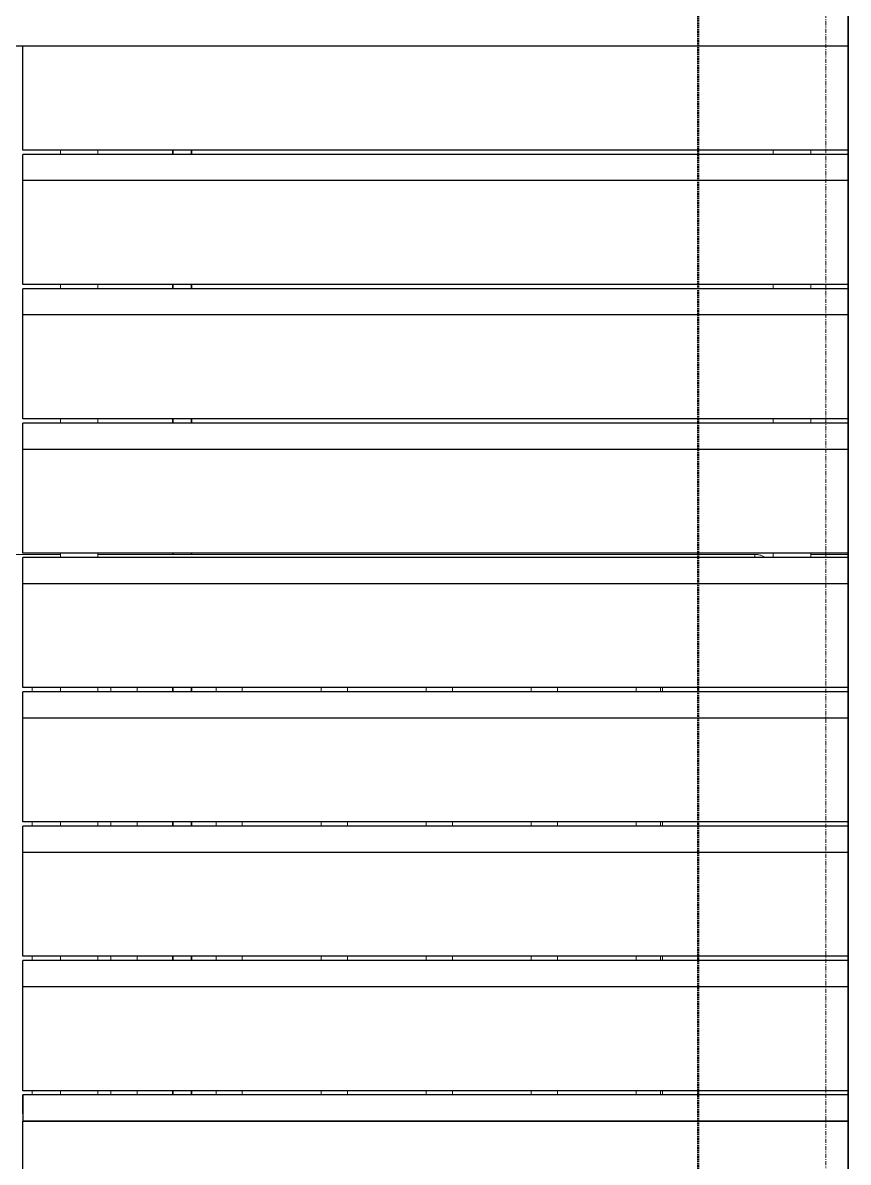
# Model space of a CAD drawing. Header units: millimetres. Extents: x -153298 to 620751, y -313239 to 250031.
# Drawn here: x 7349 to 8449, y -303075 to -301555 of the extents above; entities that cross this region are included whole.
import ezdxf

# ---------------------------------------------------------------- set-up
doc = ezdxf.new("R2010")
doc.units = ezdxf.units.MM
doc.linetypes.add('DPA_Grid _ Level 100', pattern=[10, 5.5, -1.6, 1.3, -1.6])
doc.linetypes.add('DPA_Hidden 50', pattern=[3, 2, -1])
for name, color, linetype, lineweight in [('A-DETL-GENF', 7, 'Continuous', 35), ('A-FLOR-HRAL', 7, 'Continuous', 25), ('A-GLAZ-CURT', 7, 'Continuous', 9), ('I-WALL-E', 7, 'Continuous', 35), ('S-GRID', 7, 'Continuous', 0), ('S-STRS-E', 7, 'Continuous', 25), ('WALL-E', 7, 'Continuous', 35)]:
    doc.layers.add(name, color=color, linetype=linetype, lineweight=lineweight)

# ---------------------------------------------------------------- blocks, each defined once
blk = doc.blocks.new('DPA_CP_Entrance Louver Grill Vertical Z - Louver Grill Vertical Z-V439-2140-01 ENTRANCE 1 ELEVATION 2')
at = {"layer": 'A-GLAZ-CURT', "color": 7}
for p, q in [((-16222, 113945.1), (-16222, 105550)), ((-16222, 113945.1), (-16222, 105550)), ((-16222, 105550), (-16222, 113945.1)), ((-16222, 105550), (-16222, 113945.1))]:
    blk.add_line(p, q, dxfattribs=at)
blk = doc.blocks.new('Railing - Post_50mm-V467-2140-01 ENTRANCE 1 ELEVATION 2')
at = {"layer": 'A-FLOR-HRAL', "color": 7, "lineweight": 9}
for p, q in [((-17272, 112027.3), (-17272, 112021.5)), ((-17222, 112021.5), (-17222, 112027.3)), ((-17272, 111848.1), (-17272, 111842.4)), ((-17222, 111842.4), (-17222, 111848.1)), ((-17272, 111668.9), (-17272, 111663.2)), ((-17222, 111663.2), (-17222, 111668.9)), ((-17272, 111489.7), (-17272, 111484)), ((-17222, 111484), (-17222, 111489.7)), ((-17272, 111310.6), (-17272, 111304.8)), ((-17222, 111304.8), (-17222, 111310.6)), ((-17272, 111131.4), (-17272, 111125.7)), ((-17272, 111125.7), (-17222, 111125.7)), ((-17222, 111125.7), (-17272, 111125.7)), ((-17222, 111125.7), (-17222, 111131.4))]:
    blk.add_line(p, q, dxfattribs=at)
blk = doc.blocks.new('Railing - Post_50mm-V468-2140-01 ENTRANCE 1 ELEVATION 2')
at = {"layer": 'A-FLOR-HRAL', "color": 7, "lineweight": 9}
for p, q in [((-17272, 111848.1), (-17272, 111842.4)), ((-17222, 111842.4), (-17222, 111848.1)), ((-17272, 111668.9), (-17272, 111663.2)), ((-17222, 111663.2), (-17222, 111668.9)), ((-17272, 111489.7), (-17272, 111484)), ((-17222, 111484), (-17222, 111489.7)), ((-17272, 111310.6), (-17272, 111304.8)), ((-17222, 111304.8), (-17222, 111310.6)), ((-17272, 111131.4), (-17272, 111125.7)), ((-17247, 111125.7), (-17247, 111125.7)), ((-17247, 111125.7), (-17247, 111125.7)), ((-17222, 111125.7), (-17222, 111131.4))]:
    blk.add_line(p, q, dxfattribs=at)
blk = doc.blocks.new('Railing - Railing-8634568-2140-01 ENTRANCE 1 ELEVATION 2')
at = {"layer": 'A-FLOR-HRAL', "color": 7, "lineweight": 9}
for p, q in [((-17272, 109339.6), (-17272, 109333.9)), ((-17222, 109333.9), (-17222, 109339.6)), ((-17272, 109160.4), (-17272, 109154.7)), ((-17222, 109154.7), (-17222, 109160.4)), ((-17272, 108981.2), (-17272, 108975.5)), ((-17222, 108975.5), (-17222, 108981.2)), ((-17272, 108802.1), (-17272, 108796.3)), ((-17222, 108796.3), (-17222, 108802.1)), ((-17272, 108622.9), (-17272, 108617.1)), ((-17222, 108617.1), (-17222, 108622.9)), ((-17272, 108443.7), (-17272, 108438)), ((-17222, 108438), (-17222, 108443.7)), ((-17272, 108264.5), (-17272, 108258.8)), ((-17222, 108258.8), (-17222, 108264.5)), ((-17272, 108085.4), (-17272, 108079.6)), ((-17222, 108079.6), (-17222, 108085.4))]:
    blk.add_line(p, q, dxfattribs=at)
at = {"color": 7}
for name in ['Railing - Post_50mm-V467-2140-01 ENTRANCE 1 ELEVATION 2', 'Railing - Post_50mm-V468-2140-01 ENTRANCE 1 ELEVATION 2']:
    blk.add_blockref(name, (0, -3225.2), dxfattribs=at)
blk = doc.blocks.new('Top Rail Type - Top Rail_Internal_-8634572-2140-01 ENTRANCE 1 ELEVATION 2')
at = {"layer": 'A-FLOR-HRAL', "color": 7, "lineweight": 9}
for p, q in [((-17272, 109339.6), (-17272, 109333.9)), ((-17222, 109333.9), (-17222, 109339.6)), ((-17272, 109160.4), (-17272, 109154.7)), ((-17222, 109154.7), (-17222, 109160.4)), ((-17272, 108981.2), (-17272, 108975.5)), ((-17222, 108975.5), (-17222, 108981.2)), ((-17272, 108800.4), (-17497, 108800.4)), ((-17272, 108802.1), (-17272, 108796.3)), ((-17222, 108796.3), (-17222, 108802.1))]:
    blk.add_line(p, q, dxfattribs=at)
blk = doc.blocks.new('Railing - Half Circle_25mm-14342084-2140-01 ENTRANCE 1 ELEVATION 2')
at = {"layer": 'A-FLOR-HRAL', "color": 7, "lineweight": 9}
for p, q in [((-16346.4, 108797.2), (-16346.4, 108799.2)), ((-16346.4, 108799.2), (-16346.4, 108797.2))]:
    blk.add_line(p, q, dxfattribs=at)
at = {"layer": 'A-FLOR-HRAL', "color": 7, "lineweight": 9, "flags": 128}
blk.add_lwpolyline([(-16346.4, 108800.4), (-16345.4, 108800.4), (-16344.4, 108800.4), (-16343.4, 108800.3), (-16342.4, 108800.1), (-16341.4, 108799.9), (-16340.5, 108799.7), (-16339.5, 108799.5), (-16338.5, 108799.2), (-16337.6, 108798.8), (-16336.7, 108798.5), (-16335.7, 108798.1), (-16334.8, 108797.6), (-16334, 108797.1), (-16333.1, 108796.6), (-16332.3, 108796.1)], dxfattribs=at)
blk = doc.blocks.new('Railing - 35mm-V534-2140-01 ENTRANCE 1 ELEVATION 2')
at = {"layer": 'A-FLOR-HRAL', "color": 7, "lineweight": 9}
for p, q in [((-16504.5, 108617.1), (-16504.5, 108622.9)), ((-16469.5, 108622.9), (-16469.5, 108617.1)), ((-16504.5, 108438), (-16504.5, 108443.7)), ((-16469.5, 108443.7), (-16469.5, 108438)), ((-16504.5, 108258.8), (-16504.5, 108264.5)), ((-16469.5, 108264.5), (-16469.5, 108258.8)), ((-16504.5, 108079.6), (-16504.5, 108085.4)), ((-16469.5, 108085.4), (-16469.5, 108079.6))]:
    blk.add_line(p, q, dxfattribs=at)
blk = doc.blocks.new('Railing - 35mm-V535-2140-01 ENTRANCE 1 ELEVATION 2')
at = {"layer": 'A-FLOR-HRAL', "color": 7, "lineweight": 9}
for p, q in [((-17309.5, 108622.9), (-17309.5, 108617.1)), ((-17309.5, 108443.7), (-17309.5, 108438)), ((-17309.5, 108264.5), (-17309.5, 108258.8)), ((-17309.5, 108085.4), (-17309.5, 108079.6))]:
    blk.add_line(p, q, dxfattribs=at)
blk = doc.blocks.new('Railing - Post_50mm-V540-2140-01 ENTRANCE 1 ELEVATION 2')
at = {"layer": 'A-FLOR-HRAL', "color": 7, "lineweight": 9}
for p, q in [((-16472, 108617.1), (-16472, 108622.9)), ((-16422, 108622.9), (-16422, 108617.1)), ((-16472, 108438), (-16472, 108443.7)), ((-16422, 108443.7), (-16422, 108438)), ((-16472, 108258.8), (-16472, 108264.5)), ((-16422, 108264.5), (-16422, 108258.8)), ((-16472, 108079.6), (-16472, 108085.4)), ((-16422, 108085.4), (-16422, 108079.6)), ((-16472, 107900.4), (-16472, 107906.2)), ((-16422, 107906.2), (-16422, 107900.4)), ((-16447, 107900.4), (-16447, 107900.4)), ((-16447, 107900.4), (-16447, 107900.4))]:
    blk.add_line(p, q, dxfattribs=at)
blk = doc.blocks.new('Railing - Railing-14945432-2140-01 ENTRANCE 1 ELEVATION 2')
at = {"color": 7}
for name, p in [('Railing - 35mm-V535-2140-01 ENTRANCE 1 ELEVATION 2', (0, 0)), ('Railing - 35mm-V534-2140-01 ENTRANCE 1 ELEVATION 2', (-700, 0)), ('Railing - 35mm-V534-2140-01 ENTRANCE 1 ELEVATION 2', (-560, 0)), ('Railing - 35mm-V534-2140-01 ENTRANCE 1 ELEVATION 2', (-420, 0)), ('Railing - 35mm-V534-2140-01 ENTRANCE 1 ELEVATION 2', (-280, 0)), ('Railing - 35mm-V534-2140-01 ENTRANCE 1 ELEVATION 2', (-140, 0)), ('Railing - 35mm-V534-2140-01 ENTRANCE 1 ELEVATION 2', (0, 0)), ('Railing - Post_50mm-V540-2140-01 ENTRANCE 1 ELEVATION 2', (0, 0))]:
    blk.add_blockref(name, p, dxfattribs=at)
blk = doc.blocks.new('Top Rail Type - Half Circle_25mm-V541-2140-01 ENTRANCE 1 ELEVATION 2')
at = {"layer": 'A-FLOR-HRAL', "color": 7, "lineweight": 9}
for p, q in [((-16346.4, 108797.2), (-16346.4, 108799.2)), ((-16346.4, 108799.2), (-16346.4, 108797.2))]:
    blk.add_line(p, q, dxfattribs=at)
at = {"layer": 'A-FLOR-HRAL', "color": 7, "lineweight": 9, "flags": 128}
blk.add_lwpolyline([(-16346.4, 108800.4), (-16345.4, 108800.4), (-16344.4, 108800.4), (-16343.4, 108800.3), (-16342.4, 108800.1), (-16341.4, 108799.9), (-16340.5, 108799.7), (-16339.5, 108799.5), (-16338.5, 108799.2), (-16337.6, 108798.8), (-16336.7, 108798.5), (-16335.7, 108798.1), (-16334.8, 108797.6), (-16334, 108797.1), (-16333.1, 108796.6), (-16332.3, 108796.1)], dxfattribs=at)
blk = doc.blocks.new('Top Rail Type - Top Rail_Internal_-14945436-2140-01 ENTRANCE 1 ELEVATION 2')
at = {"layer": 'A-FLOR-HRAL', "color": 7, "lineweight": 9}
for p, q in [((-16422, 108800.4), (-17222, 108800.4)), ((-16346.4, 108800.4), (-16422, 108800.4)), ((-16346.4, 108800.4), (-16346.4, 108797.1)), ((-16346.4, 108797.1), (-16346.4, 108799.6))]:
    blk.add_line(p, q, dxfattribs=at)
blk = doc.blocks.new('Railing - RL13_Baluster Post _Start_-13242410-2140-01 ENTRANCE 1 ELEVATION 2')
at = {"layer": 'A-FLOR-HRAL', "color": 7, "lineweight": 9}
blk.add_line((-16266.3, 105575.2), (-16222, 105575.2), dxfattribs=at)
at = {"layer": 'A-FLOR-HRAL', "color": 7, "lineweight": 9, "flags": 128}
blk.add_lwpolyline([(-16266.3, 105575.2), (-16267.6, 105575.2), (-16268.8, 105575.2), (-16270, 105575.2), (-16271.3, 105575.2)], dxfattribs=at)
blk = doc.blocks.new('Railing - Railing-14945909-2140-01 ENTRANCE 1 ELEVATION 2')
at = {"color": 7}
blk.add_blockref('Railing - RL13_Baluster Post _Start_-13242410-2140-01 ENTRANCE 1 ELEVATION 2', (0, 3225.2), dxfattribs=at)
blk = doc.blocks.new('Top Rail Type - Top Rail_Internal_-14947803-2140-01 ENTRANCE 1 ELEVATION 2')
at = {"layer": 'A-FLOR-HRAL', "color": 7, "lineweight": 9}
for p, q in [((-16322, 109339.6), (-16322, 109333.9)), ((-16272, 109333.9), (-16272, 109339.6)), ((-16322, 109160.4), (-16322, 109154.7)), ((-16272, 109154.7), (-16272, 109160.4)), ((-16322, 108981.2), (-16322, 108975.5)), ((-16272, 108975.5), (-16272, 108981.2)), ((-16322, 108802.1), (-16322, 108796.3)), ((-16272, 108796.3), (-16272, 108802.1))]:
    blk.add_line(p, q, dxfattribs=at)
blk = doc.blocks.new('DPA_AN_Callout - DPA_AN_Callout-15497441-2140-01 ENTRANCE 1 ELEVATION 2')
at = {"layer": 'A-DETL-GENF', "color": 7, "linetype": 'DPA_Hidden 50', "lineweight": 50}
blk.add_line((-16422, 105382.9), (-16422, 113739.9), dxfattribs=at)

msp = doc.modelspace()

# ---------------------------------------------------------------- linework, layer by layer
at = {"layer": 'I-WALL-E', "color": 7}
for p, q in [((7549.1524, -301730.8457), (7549.1524, -301725.107)), ((7549.1524, -301730.8457), (7549.1524, -301725.107)), ((7574.1524, -301725.107), (7574.1524, -301730.8457)), ((7574.1524, -301725.107), (7574.1524, -301730.8457)), ((7549.1524, -301910.0245), (7549.1524, -301904.2857)), ((7549.1524, -301910.0245), (7549.1524, -301904.2857)), ((7574.1524, -301904.2857), (7574.1524, -301910.0245)), ((7574.1524, -301904.2857), (7574.1524, -301910.0245)), ((7549.1524, -302089.2032), (7549.1524, -302083.4645)), ((7549.1524, -302089.2032), (7549.1524, -302083.4645)), ((7574.1524, -302083.4645), (7574.1524, -302089.2032)), ((7574.1524, -302083.4645), (7574.1524, -302089.2032)), ((7549.1524, -302264.2756), (7549.1524, -302262.6432)), ((7549.1524, -302264.2756), (7549.1524, -302262.6432)), ((7574.1524, -302262.6432), (7574.1524, -302264.2756)), ((7574.1524, -302262.6432), (7574.1524, -302264.2756)), ((7549.1524, -302447.5607), (7549.1524, -302441.8219)), ((7549.1524, -302447.5607), (7549.1524, -302441.8219)), ((7574.1524, -302441.8219), (7574.1524, -302447.5607)), ((7574.1524, -302441.8219), (7574.1524, -302447.5607)), ((7549.1524, -302626.7394), (7549.1524, -302621.0007)), ((7549.1524, -302626.7394), (7549.1524, -302621.0007)), ((7574.1524, -302621.0007), (7574.1524, -302626.7394)), ((7574.1524, -302621.0007), (7574.1524, -302626.7394)), ((7549.1524, -302805.9182), (7549.1524, -302800.1794)), ((7549.1524, -302805.9182), (7549.1524, -302800.1794)), ((7574.1524, -302800.1794), (7574.1524, -302805.9182)), ((7574.1524, -302800.1794), (7574.1524, -302805.9182)), ((7549.1524, -302985.0969), (7549.1524, -302979.3582)), ((7549.1524, -302985.0969), (7549.1524, -302979.3582)), ((7574.1524, -302979.3582), (7574.1524, -302985.0969)), ((7574.1524, -302979.3582), (7574.1524, -302985.0969))]:
    msp.add_line(p, q, dxfattribs=at)
at = {"layer": 'S-GRID', "color": 7, "linetype": 'DPA_Grid _ Level 100'}
msp.add_line((8419.1552, -312338.9018), (8419.1552, -291368.6646), dxfattribs=at)
at = {"layer": 'S-STRS-E', "color": 7}
for p, q in [((8449.1524, -301586.667), (8449.1524, -301551.667)), ((8449.1524, -301556.667), (8449.1524, -301566.667)), ((8449.1524, -301556.667), (8449.1524, -301576.667)), ((8449.1524, -301566.667), (8449.1524, -301569.167)), ((8449.1524, -301586.667), (6149.1524, -301586.667)), ((7349.1524, -301725.107), (7349.1524, -301586.667)), ((8449.1524, -301586.667), (7349.1524, -301586.667)), ((8449.1524, -301586.667), (8449.1524, -301725.107)), ((8449.1524, -301725.107), (7349.1524, -301725.107)), ((7349.1524, -301765.8457), (7349.1524, -301730.8457)), ((8449.1524, -301730.8457), (7349.1524, -301730.8457)), ((7349.1524, -301735.8457), (7349.1524, -301730.8457)), ((7349.1524, -301733.3457), (7349.1524, -301730.8457)), ((7349.1524, -301733.3457), (7349.1524, -301730.8457)), ((7349.1524, -301733.3457), (7349.1524, -301730.8457)), ((7349.1524, -301733.3457), (7349.1524, -301730.8457)), ((7349.1524, -301733.3457), (7349.1524, -301730.8457)), ((8449.1524, -301730.8457), (7349.1524, -301730.8457)), ((8449.1524, -301730.8457), (7349.1524, -301730.8457)), ((8449.1524, -301730.8457), (7349.1524, -301730.8457)), ((8449.1524, -301730.8457), (7349.1524, -301730.8457)), ((8449.1524, -301730.8457), (7349.1524, -301730.8457)), ((8449.1524, -301730.8457), (7349.1524, -301730.8457)), ((7349.1524, -301755.8457), (7349.1524, -301735.8457)), ((7349.1524, -301745.8457), (7349.1524, -301735.8457)), ((7349.1524, -301745.3457), (7349.1524, -301736.3457)), ((8449.1524, -301730.8457), (8449.1524, -301765.8457)), ((8449.1524, -301730.8457), (8449.1524, -301733.3457)), ((8449.1524, -301730.8457), (8449.1524, -301733.3457)), ((8449.1524, -301730.8457), (8449.1524, -301733.3457)), ((8449.1524, -301730.8457), (8449.1524, -301733.3457)), ((8449.1524, -301730.8457), (8449.1524, -301733.3457)), ((8449.1524, -301730.8457), (8449.1524, -301735.8457)), ((8449.1524, -301735.8457), (8449.1524, -301745.8457)), ((8449.1524, -301735.8457), (8449.1524, -301755.8457)), ((8449.1524, -301736.3457), (8449.1524, -301745.3457)), ((7349.1524, -301748.8457), (7349.1524, -301745.3457)), ((7349.1524, -301748.3457), (7349.1524, -301745.8457)), ((8449.1524, -301745.3457), (8449.1524, -301748.8457)), ((8449.1524, -301745.8457), (8449.1524, -301748.3457)), ((7349.1524, -301904.2857), (7349.1524, -301765.8457)), ((8449.1524, -301765.8457), (7349.1524, -301765.8457)), ((8449.1524, -301765.8457), (7349.1524, -301765.8457)), ((8449.1524, -301765.8457), (8449.1524, -301904.2857)), ((8449.1524, -301904.2857), (7349.1524, -301904.2857)), ((7349.1524, -301945.0245), (7349.1524, -301910.0245)), ((8449.1524, -301910.0245), (7349.1524, -301910.0245)), ((7349.1524, -301915.0245), (7349.1524, -301910.0245)), ((7349.1524, -301912.5245), (7349.1524, -301910.0245)), ((7349.1524, -301912.5245), (7349.1524, -301910.0245)), ((7349.1524, -301912.5245), (7349.1524, -301910.0245)), ((7349.1524, -301912.5245), (7349.1524, -301910.0245)), ((7349.1524, -301912.5245), (7349.1524, -301910.0245)), ((8449.1524, -301910.0245), (7349.1524, -301910.0245)), ((8449.1524, -301910.0245), (7349.1524, -301910.0245)), ((8449.1524, -301910.0245), (7349.1524, -301910.0245)), ((8449.1524, -301910.0245), (7349.1524, -301910.0245)), ((8449.1524, -301910.0245), (7349.1524, -301910.0245)), ((8449.1524, -301910.0245), (7349.1524, -301910.0245)), ((7349.1524, -301935.0245), (7349.1524, -301915.0245)), ((7349.1524, -301924.0291), (7349.1524, -301915.0245)), ((7349.1524, -301924.0291), (7349.1524, -301915.5245)), ((8449.1524, -301910.0245), (8449.1524, -301945.0245)), ((8449.1524, -301910.0245), (8449.1524, -301912.5245)), ((8449.1524, -301910.0245), (8449.1524, -301912.5245)), ((8449.1524, -301910.0245), (8449.1524, -301912.5245)), ((8449.1524, -301910.0245), (8449.1524, -301912.5245)), ((8449.1524, -301910.0245), (8449.1524, -301912.5245)), ((8449.1524, -301910.0245), (8449.1524, -301915.0245)), ((8449.1524, -301915.0245), (8449.1524, -301924.0291)), ((8449.1524, -301915.0245), (8449.1524, -301935.0245)), ((8449.1524, -301915.5245), (8449.1524, -301924.0291)), ((7349.1524, -301928.0245), (7349.1524, -301924.5245)), ((7349.1524, -301927.5245), (7349.1524, -301925.0245)), ((8449.1524, -301924.5245), (8449.1524, -301928.0245)), ((8449.1524, -301925.0245), (8449.1524, -301927.5245)), ((7349.1524, -302083.4645), (7349.1524, -301945.0245)), ((8449.1524, -301945.0245), (7349.1524, -301945.0245)), ((8449.1524, -301945.0245), (7349.1524, -301945.0245)), ((8449.1524, -301945.0245), (8449.1524, -302083.4645)), ((8449.1524, -302083.4645), (7349.1524, -302083.4645)), ((7349.1524, -302124.2032), (7349.1524, -302089.2032)), ((8449.1524, -302089.2032), (7349.1524, -302089.2032)), ((7349.1524, -302094.2032), (7349.1524, -302089.2032)), ((7349.1524, -302091.7032), (7349.1524, -302089.2032)), ((7349.1524, -302091.7032), (7349.1524, -302089.2032)), ((7349.1524, -302091.7032), (7349.1524, -302089.2032)), ((7349.1524, -302091.7032), (7349.1524, -302089.2032)), ((7349.1524, -302091.7032), (7349.1524, -302089.2032)), ((8449.1524, -302089.2032), (7349.1524, -302089.2032)), ((8449.1524, -302089.2032), (7349.1524, -302089.2032)), ((8449.1524, -302089.2032), (7349.1524, -302089.2032)), ((8449.1524, -302089.2032), (7349.1524, -302089.2032)), ((8449.1524, -302089.2032), (7349.1524, -302089.2032)), ((8449.1524, -302089.2032), (7349.1524, -302089.2032)), ((8449.1524, -302089.2032), (8449.1524, -302124.2032)), ((8449.1524, -302089.2032), (8449.1524, -302091.7032)), ((8449.1524, -302089.2032), (8449.1524, -302091.7032)), ((8449.1524, -302089.2032), (8449.1524, -302091.7032)), ((8449.1524, -302089.2032), (8449.1524, -302091.7032)), ((8449.1524, -302089.2032), (8449.1524, -302091.7032)), ((8449.1524, -302089.2032), (8449.1524, -302094.2032)), ((7349.1524, -302114.2032), (7349.1524, -302094.2032)), ((7349.1524, -302104.2032), (7349.1524, -302094.2032)), ((7349.1524, -302103.7032), (7349.1524, -302094.7032)), ((7349.1524, -302107.2032), (7349.1524, -302103.7032)), ((7349.1524, -302106.7032), (7349.1524, -302104.2032)), ((8449.1524, -302094.2032), (8449.1524, -302104.2032)), ((8449.1524, -302094.2032), (8449.1524, -302114.2032)), ((8449.1524, -302094.7032), (8449.1524, -302103.7032)), ((8449.1524, -302103.7032), (8449.1524, -302107.2032)), ((8449.1524, -302104.2032), (8449.1524, -302106.7032)), ((7349.1524, -302262.6432), (7349.1524, -302124.2032)), ((8449.1524, -302124.2032), (7349.1524, -302124.2032)), ((8449.1524, -302124.2032), (7349.1524, -302124.2032)), ((8449.1524, -302124.2032), (8449.1524, -302262.6432)), ((8449.1524, -302262.6432), (7349.1524, -302262.6432)), ((7349.1524, -302303.3819), (7349.1524, -302268.3819)), ((8449.1524, -302268.3819), (7349.1524, -302268.3819)), ((7349.1524, -302273.3819), (7349.1524, -302268.3819)), ((7349.1524, -302270.8819), (7349.1524, -302268.3819)), ((7349.1524, -302270.8819), (7349.1524, -302268.3819)), ((7349.1524, -302270.8819), (7349.1524, -302268.3819)), ((7349.1524, -302270.8819), (7349.1524, -302268.3819)), ((7349.1524, -302270.8819), (7349.1524, -302268.3819)), ((8449.1524, -302268.3819), (7349.1524, -302268.3819)), ((8449.1524, -302268.3819), (7349.1524, -302268.3819)), ((8449.1524, -302268.3819), (7349.1524, -302268.3819)), ((8449.1524, -302268.3819), (7349.1524, -302268.3819)), ((8449.1524, -302268.3819), (7349.1524, -302268.3819)), ((8449.1524, -302268.3819), (7349.1524, -302268.3819)), ((8449.1524, -302268.3819), (8449.1524, -302303.3819)), ((8449.1524, -302268.3819), (8449.1524, -302270.8819)), ((8449.1524, -302268.3819), (8449.1524, -302270.8819)), ((8449.1524, -302268.3819), (8449.1524, -302270.8819)), ((8449.1524, -302268.3819), (8449.1524, -302270.8819)), ((8449.1524, -302268.3819), (8449.1524, -302270.8819)), ((8449.1524, -302268.3819), (8449.1524, -302273.3819)), ((7349.1524, -302282.8819), (7349.1524, -302273.885)), ((7349.1524, -302293.3819), (7349.1524, -302273.885)), ((7349.1524, -302283.3819), (7349.1524, -302273.885)), ((7349.1524, -302286.3819), (7349.1524, -302282.8819)), ((7349.1524, -302285.8819), (7349.1524, -302283.3819)), ((8449.1524, -302273.3819), (8449.1524, -302283.3819)), ((8449.1524, -302273.3819), (8449.1524, -302293.3819)), ((8449.1524, -302273.8819), (8449.1524, -302282.8819)), ((8449.1524, -302282.8819), (8449.1524, -302286.3819)), ((8449.1524, -302283.3819), (8449.1524, -302285.8819)), ((7349.1524, -302441.8219), (7349.1524, -302303.3819)), ((8449.1524, -302303.3819), (7349.1524, -302303.3819)), ((8449.1524, -302303.3819), (7349.1524, -302303.3819)), ((8449.1524, -302303.3819), (8449.1524, -302441.8219)), ((8449.1524, -302441.8219), (7349.1524, -302441.8219)), ((7349.1524, -302482.5607), (7349.1524, -302447.5607)), ((8449.1524, -302447.5607), (7349.1524, -302447.5607)), ((7349.1524, -302452.5607), (7349.1524, -302447.5607)), ((7349.1524, -302450.0607), (7349.1524, -302447.5607)), ((7349.1524, -302450.0607), (7349.1524, -302447.5607)), ((7349.1524, -302450.0607), (7349.1524, -302447.5607)), ((7349.1524, -302450.0607), (7349.1524, -302447.5607)), ((7349.1524, -302450.0607), (7349.1524, -302447.5607)), ((8449.1524, -302447.5607), (7349.1524, -302447.5607)), ((8449.1524, -302447.5607), (7349.1524, -302447.5607)), ((8449.1524, -302447.5607), (7349.1524, -302447.5607)), ((8449.1524, -302447.5607), (7349.1524, -302447.5607)), ((8449.1524, -302447.5607), (7349.1524, -302447.5607)), ((8449.1524, -302447.5607), (7349.1524, -302447.5607)), ((7349.1524, -302472.5607), (7349.1524, -302452.5607)), ((7349.1524, -302462.5607), (7349.1524, -302452.5607)), ((7349.1524, -302462.0607), (7349.1524, -302453.0607)), ((8449.1524, -302447.5607), (8449.1524, -302482.5607)), ((8449.1524, -302447.5607), (8449.1524, -302450.0607)), ((8449.1524, -302447.5607), (8449.1524, -302450.0607)), ((8449.1524, -302447.5607), (8449.1524, -302450.0607)), ((8449.1524, -302447.5607), (8449.1524, -302450.0607)), ((8449.1524, -302447.5607), (8449.1524, -302450.0607)), ((8449.1524, -302447.5607), (8449.1524, -302452.5607)), ((8449.1524, -302452.5607), (8449.1524, -302462.5607)), ((8449.1524, -302452.5607), (8449.1524, -302472.5607)), ((8449.1524, -302453.0607), (8449.1524, -302462.0607)), ((7349.1524, -302465.5607), (7349.1524, -302462.0607)), ((7349.1524, -302465.0607), (7349.1524, -302462.5607)), ((8449.1524, -302462.0607), (8449.1524, -302465.5607)), ((8449.1524, -302462.5607), (8449.1524, -302465.0607)), ((7349.1524, -302621.0007), (7349.1524, -302482.5607)), ((8449.1524, -302482.5607), (7349.1524, -302482.5607)), ((8449.1524, -302482.5607), (7349.1524, -302482.5607)), ((8449.1524, -302482.5607), (8449.1524, -302621.0007)), ((8449.1524, -302621.0007), (7349.1524, -302621.0007)), ((7349.1524, -302661.7394), (7349.1524, -302626.7394)), ((8449.1524, -302626.7394), (7349.1524, -302626.7394)), ((7349.1524, -302631.7394), (7349.1524, -302626.7394)), ((7349.1524, -302629.2394), (7349.1524, -302626.7394)), ((7349.1524, -302629.2394), (7349.1524, -302626.7394)), ((7349.1524, -302629.2394), (7349.1524, -302626.7394)), ((7349.1524, -302629.2394), (7349.1524, -302626.7394)), ((7349.1524, -302629.2394), (7349.1524, -302626.7394)), ((8449.1524, -302626.7394), (7349.1524, -302626.7394)), ((8449.1524, -302626.7394), (7349.1524, -302626.7394)), ((8449.1524, -302626.7394), (7349.1524, -302626.7394)), ((8449.1524, -302626.7394), (7349.1524, -302626.7394)), ((8449.1524, -302626.7394), (7349.1524, -302626.7394)), ((8449.1524, -302626.7394), (7349.1524, -302626.7394)), ((7349.1524, -302651.7394), (7349.1524, -302631.7394)), ((7349.1524, -302641.7394), (7349.1524, -302631.7394)), ((7349.1524, -302641.2394), (7349.1524, -302632.2394)), ((8449.1524, -302626.7394), (8449.1524, -302661.7394)), ((8449.1524, -302626.7394), (8449.1524, -302629.2394)), ((8449.1524, -302626.7394), (8449.1524, -302629.2394)), ((8449.1524, -302626.7394), (8449.1524, -302629.2394)), ((8449.1524, -302626.7394), (8449.1524, -302629.2394)), ((8449.1524, -302626.7394), (8449.1524, -302629.2394)), ((8449.1524, -302626.7394), (8449.1524, -302631.7394)), ((8449.1524, -302631.7394), (8449.1524, -302641.7394)), ((8449.1524, -302631.7394), (8449.1524, -302651.7394)), ((8449.1524, -302632.2394), (8449.1524, -302641.2394)), ((7349.1524, -302644.7394), (7349.1524, -302641.2394)), ((7349.1524, -302644.2394), (7349.1524, -302641.7394)), ((8449.1524, -302641.2394), (8449.1524, -302644.7394)), ((8449.1524, -302641.7394), (8449.1524, -302644.2394)), ((7349.1524, -302800.1794), (7349.1524, -302661.7394)), ((8449.1524, -302661.7394), (7349.1524, -302661.7394)), ((8449.1524, -302661.7394), (7349.1524, -302661.7394)), ((8449.1524, -302661.7394), (8449.1524, -302800.1794)), ((8449.1524, -302800.1794), (7349.1524, -302800.1794)), ((7349.1524, -302840.9182), (7349.1524, -302805.9182)), ((8449.1524, -302805.9182), (7349.1524, -302805.9182)), ((7349.1524, -302810.9182), (7349.1524, -302805.9182)), ((7349.1524, -302808.4182), (7349.1524, -302805.9182)), ((7349.1524, -302808.4182), (7349.1524, -302805.9182)), ((7349.1524, -302808.4182), (7349.1524, -302805.9182)), ((7349.1524, -302808.4182), (7349.1524, -302805.9182)), ((7349.1524, -302808.4182), (7349.1524, -302805.9182)), ((8449.1524, -302805.9182), (7349.1524, -302805.9182)), ((8449.1524, -302805.9182), (7349.1524, -302805.9182)), ((8449.1524, -302805.9182), (7349.1524, -302805.9182)), ((8449.1524, -302805.9182), (7349.1524, -302805.9182)), ((8449.1524, -302805.9182), (7349.1524, -302805.9182)), ((8449.1524, -302805.9182), (7349.1524, -302805.9182)), ((7349.1524, -302830.9182), (7349.1524, -302810.9182)), ((7349.1524, -302820.9182), (7349.1524, -302810.9182)), ((7349.1524, -302820.4182), (7349.1524, -302811.4182)), ((8449.1524, -302805.9182), (8449.1524, -302840.9182)), ((8449.1524, -302805.9182), (8449.1524, -302808.4182)), ((8449.1524, -302805.9182), (8449.1524, -302808.4182)), ((8449.1524, -302805.9182), (8449.1524, -302808.4182)), ((8449.1524, -302805.9182), (8449.1524, -302808.4182)), ((8449.1524, -302805.9182), (8449.1524, -302808.4182)), ((8449.1524, -302805.9182), (8449.1524, -302810.9182)), ((8449.1524, -302810.9182), (8449.1524, -302820.9182)), ((8449.1524, -302810.9182), (8449.1524, -302830.9182)), ((8449.1524, -302811.4182), (8449.1524, -302820.4182)), ((7349.1524, -302823.9182), (7349.1524, -302820.4182)), ((7349.1524, -302823.4182), (7349.1524, -302820.9182)), ((8449.1524, -302820.4182), (8449.1524, -302823.9182)), ((8449.1524, -302820.9182), (8449.1524, -302823.4182)), ((7349.1524, -302979.3582), (7349.1524, -302840.9182)), ((8449.1524, -302840.9182), (7349.1524, -302840.9182)), ((8449.1524, -302840.9182), (7349.1524, -302840.9182)), ((8449.1524, -302840.9182), (8449.1524, -302979.3582)), ((8449.1524, -302979.3582), (7349.1524, -302979.3582)), ((7349.1524, -302990.0969), (7349.1524, -302985.0969)), ((7349.1524, -302987.5969), (7349.1524, -302985.0969)), ((7349.1524, -302987.5969), (7349.1524, -302985.0969)), ((7349.1524, -302987.5969), (7349.1524, -302985.0969)), ((7349.1524, -302987.5969), (7349.1524, -302985.0969)), ((7349.1524, -302987.5969), (7349.1524, -302985.0969)), ((8449.1524, -302985.0969), (7349.1524, -302985.0969)), ((8449.1524, -302985.0969), (7349.1524, -302985.0969)), ((8449.1524, -302985.0969), (7349.1524, -302985.0969)), ((8449.1524, -302985.0969), (7349.1524, -302985.0969)), ((7407.077, -302985.0969), (7349.1524, -302985.0969)), ((7401.028, -302985.0969), (7349.1524, -302985.0969)), ((8449.1524, -302985.0969), (7349.1524, -302985.0969)), ((7349.1524, -302985.0969), (7349.1524, -303020.0969)), ((8449.1524, -302985.0969), (7441.2277, -302985.0969)), ((8449.1524, -302985.0969), (7447.2767, -302985.0969)), ((8449.1524, -302985.0969), (8449.1524, -302987.5969)), ((8449.1524, -302985.0969), (8449.1524, -302987.5969)), ((8449.1524, -302985.0969), (8449.1524, -302987.5969)), ((8449.1524, -302985.0969), (8449.1524, -302987.5969)), ((8449.1524, -302985.0969), (8449.1524, -302987.5969)), ((8449.1524, -302985.0969), (8449.1524, -302990.0969)), ((8449.1524, -303020.0969), (8449.1524, -302985.0969)), ((7349.1524, -303010.0969), (7349.1524, -302990.0969)), ((7349.1524, -303000.0969), (7349.1524, -302990.0969)), ((7349.1524, -302990.5969), (7349.1524, -302999.5969)), ((7349.1524, -302999.5969), (7349.1524, -303003.0969)), ((7349.1524, -303002.5969), (7349.1524, -303000.0969)), ((8449.1524, -302990.0969), (8449.1524, -303000.0969)), ((8449.1524, -302990.0969), (8449.1524, -303010.0969)), ((8449.1524, -302999.5969), (8449.1524, -302990.5969)), ((8449.1524, -303003.0969), (8449.1524, -302999.5969)), ((8449.1524, -303000.0969), (8449.1524, -303002.5969)), ((8449.1524, -303020.0969), (7349.1524, -303020.0969)), ((7349.1524, -303158.5369), (7349.1524, -303020.0969)), ((7349.1524, -303020.0969), (8449.1524, -303020.0969)), ((8449.1524, -303020.0969), (8449.1524, -303158.5369))]:
    msp.add_line(p, q, dxfattribs=at)
at = {"layer": 'WALL-E', "color": 7}
msp.add_line((8449.1524, -307564.7103), (8449.1524, -297119.5898), dxfattribs=at)

# ---------------------------------------------------------------- block references
at = {"layer": 'A-DETL-GENF', "color": 7}
msp.add_blockref('DPA_AN_Callout - DPA_AN_Callout-15497441-2140-01 ENTRANCE 1 ELEVATION 2', (24671.1729, -411064.7103), dxfattribs=at)
at = {"layer": 'A-FLOR-HRAL', "color": 7, "lineweight": 9}
for name in ['Top Rail Type - Top Rail_Internal_-8634572-2140-01 ENTRANCE 1 ELEVATION 2', 'Railing - Railing-8634568-2140-01 ENTRANCE 1 ELEVATION 2', 'Top Rail Type - Top Rail_Internal_-14947803-2140-01 ENTRANCE 1 ELEVATION 2', 'Top Rail Type - Top Rail_Internal_-14945436-2140-01 ENTRANCE 1 ELEVATION 2', 'Railing - Half Circle_25mm-14342084-2140-01 ENTRANCE 1 ELEVATION 2', 'Top Rail Type - Half Circle_25mm-V541-2140-01 ENTRANCE 1 ELEVATION 2', 'Railing - Railing-14945432-2140-01 ENTRANCE 1 ELEVATION 2']:
    msp.add_blockref(name, (24671.1729, -411064.7103), dxfattribs=at)
at = {"layer": 'A-FLOR-HRAL', "color": 7}
msp.add_blockref('Railing - Railing-14945909-2140-01 ENTRANCE 1 ELEVATION 2', (24671.1729, -411064.7103), dxfattribs=at)
at = {"layer": 'A-GLAZ-CURT', "color": 7}
msp.add_blockref('DPA_CP_Entrance Louver Grill Vertical Z - Louver Grill Vertical Z-V439-2140-01 ENTRANCE 1 ELEVATION 2', (24671.1729, -411064.7103), dxfattribs=at)

doc.saveas('drawing.dxf')
